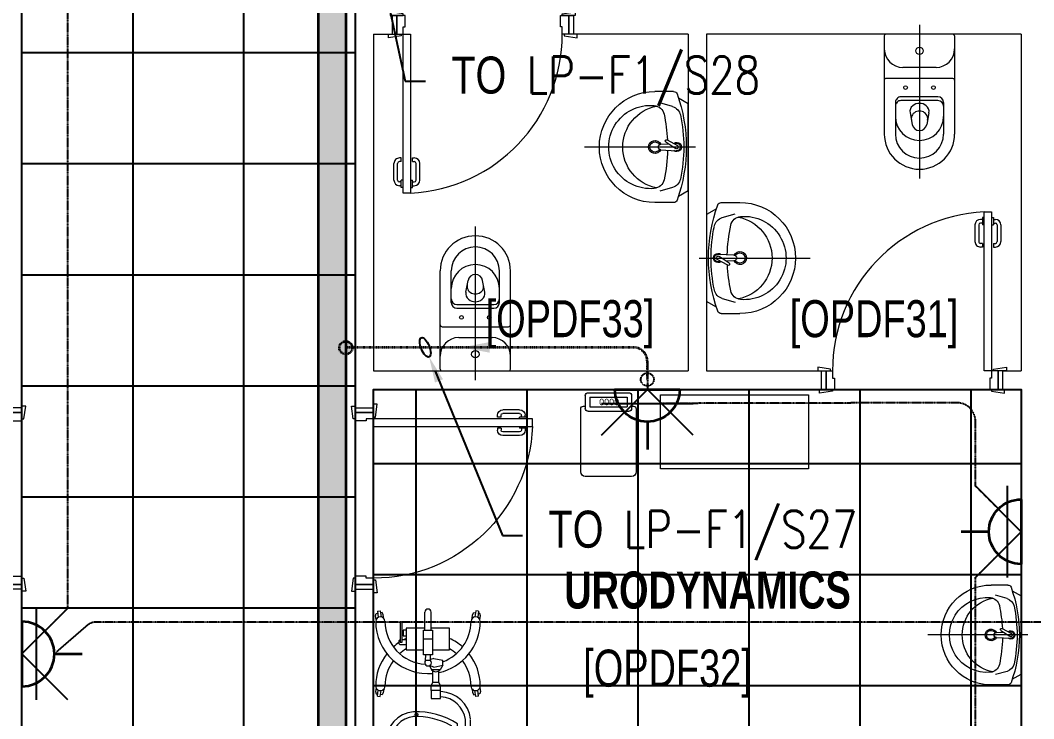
# Model space of a CAD drawing. Extents: x -12260 to 57327, y -29287 to 19916.
# Drawn here: x 33067 to 38543, y -10610 to -6835 of the extents above; entities that cross this region are included whole.
import ezdxf
from ezdxf import colors
from ezdxf.entities.mleader import LeaderData, LeaderLine
from ezdxf.enums import TextEntityAlignment as Align
from ezdxf.math import Vec2, Vec3

# ---------------------------------------------------------------- set-up
doc = ezdxf.new("R2010")
doc.units = 0
doc.header["$LTSCALE"] = 0.25
doc.linetypes.add('DASHDOT', pattern=[25.4, 12.7, -6.35, 0, -6.35])
doc.linetypes.add('HIDDEN', pattern=[9.525, 6.35, -3.175])
for name, color, linetype, lineweight in [('01-First Floor-FUR$0$72_EGR_BASE_TEXT', 252, 'Continuous', 5), ('01-First Floor-FUR$0$LOADING', 253, 'Continuous', 5), ('01-First Floor-FUR$0$SANIT', 250, 'Continuous', 5), ('01-First Floor-FUR$0$Walls', 251, 'Continuous', 5), ('01-First Floor-FUR$0$Wooden Joinery', 251, 'Continuous', 5), ('E-LITE-CIRC @ 100', 6, 'Continuous', 25), ('E-LITE-CLNG-CNDT', 6, 'DASHDOT', 35), ('E-LITE-EXIT-NUMB', 6, 'Continuous', 25), ('E-POWR-CLNG-CNDT', 6, 'DASHDOT', 35), ('E-POWR-FLOR-CNDT', 6, 'HIDDEN', 25), ('E-POWR-FLOR-CNDT @ 100', 6, 'HIDDEN', 25), ('E-POWR-WALL @ 100', 4, 'Continuous', 35), ('T-CABL-TRAY', 60, 'Continuous', 35)]:
    doc.layers.add(name, color=color, linetype=linetype, lineweight=lineweight)
doc.layers.add('01-First Floor-FUR$0$FALSE CEILING', color=251, linetype='Continuous')
doc.styles.add('01-First Floor-FUR$0$Standard', font='arial.ttf')
doc.styles.add('01-First Floor-FUR$0$X3G_ENTITY_9EC9', font='swisscl.ttf', dxfattribs={"height": 0.2})
doc.styles.add('01-First Floor-FUR$0$X3G_ENTITY_9F38', font='swisscl.ttf', dxfattribs={"height": 0.2})
doc.styles.add('DC_SIMPLEX', font='SIMPLEX.shx', dxfattribs={"width": 0.7})

# ---------------------------------------------------------------- blocks, each defined once
blk = doc.blocks.new('01-First Floor-FUR$0$A$C72370EFE')
at = {"layer": '01-First Floor-FUR$0$Wooden Joinery'}
for p, q in [((-0.01, -0.04), (-0.02, -0.04)), ((-0.01, -0.03), (-0.01, -0.07)), ((0, -0.03), (-0.01, -0.03)), ((0.04, -0.03), (0.05, -0.03)), ((0.05, -0.03), (0.05, -0.07)), ((0.05, -0.04), (0.06, -0.04)), ((-0.05, -0.07), (-0.05, -0.16)), ((-0.03, -0.07), (-0.03, -0.16)), ((-0.01, -0.06), (-0.02, -0.06)), ((0, -0.07), (-0.01, -0.07)), ((0.04, -0.07), (0.05, -0.07)), ((0.05, -0.06), (0.06, -0.06)), ((0.07, -0.07), (0.07, -0.16)), ((0.09, -0.07), (0.09, -0.16)), ((-0.01, -0.17), (-0.02, -0.17)), ((-0.01, -0.19), (-0.02, -0.19)), ((-0.01, -0.17), (-0.01, -0.19)), ((0.05, -0.17), (0.06, -0.17)), ((0.05, -0.17), (0.05, -0.19)), ((0.05, -0.19), (0.06, -0.19))]:
    blk.add_line(p, q, dxfattribs=at)
for centre, radius, start, end in [((-0.02, -0.07), 0.03, 90, 180), ((0.06, -0.07), 0.03, 0, 90), ((-0.02, -0.07), 0.01, 90, 180), ((0.06, -0.07), 0.01, 0, 90), ((-0.02, -0.16), 0.03, 180, 270), ((-0.02, -0.16), 0.01, 180, 270), ((0.06, -0.16), 0.01, 270, 0), ((0.06, -0.16), 0.03, 270, 0)]:
    blk.add_arc(centre, radius, start, end, dxfattribs=at)
blk = doc.blocks.new('01-First Floor-FUR$0$A$C5DAD61B4')
at = {"layer": '01-First Floor-FUR$0$Wooden Joinery'}
for points in [[(80, 959.1), (80, 969.1), (10, 979.1), (10, 959.1)], [(940, 959.1), (940, 969.1), (1010, 979.1), (1010, 959.1)], [(70, 859.1), (70, 849.1), (0, 839.1), (0, 859.1)], [(120, 859.1), (120, 0), (80, 0), (80, 859.1)], [(950, 859.1), (950, 849.1), (1020, 839.1), (1020, 859.1)]]:
    blk.add_lwpolyline(points, close=True, dxfattribs=at)
for points in [[(45, 859.1), (45, 959.1), (20, 959.1), (20, 859.1), (45, 859.1)], [(45, 859.1), (80, 859.1), (80, 899.1), (90, 899.1), (90, 959.1), (45, 959.1), (45, 859.1)], [(975, 859.1), (940, 859.1), (940, 899.1), (930, 899.1), (930, 959.1), (975, 959.1), (975, 859.1)], [(975, 859.1), (975, 959.1), (1000, 959.1), (1000, 859.1), (975, 859.1)]]:
    blk.add_lwpolyline(points, dxfattribs=at)
blk.add_arc((80, 859.1), 860, 272.666, 0, dxfattribs=at)
at = {"layer": '01-First Floor-FUR$0$Wooden Joinery', "xscale": 999.9999999998854, "yscale": 999.9999999998854, "zscale": 999.9999999998854, "rotation": 180}
blk.add_blockref('01-First Floor-FUR$0$A$C72370EFE', (120, 0), dxfattribs=at)
blk = doc.blocks.new('01-First Floor-FUR$0$WC manta')
at = {"layer": '01-First Floor-FUR$0$SANIT'}
for p, q in [((-0.13, 0.18), (-0.13, -0.18)), ((-0.12, 0.19), (0.41, 0.19)), ((0.109, 0.18), (0.109, -0.18)), ((0.239, 0.13), (0.41, 0.13)), ((0.05, 0.09), (0.05, -0.09)), ((0.209, 0.1), (0.209, -0.1)), ((0.229, 0.1), (0.229, -0.1)), ((-0.18, 0), (0.65, 0)), ((0.2955, 0.051), (0.3581, 0.0393)), ((0.2955, -0.051), (0.3581, -0.0393)), ((0.239, -0.13), (0.41, -0.13)), ((-0.12, -0.19), (0.41, -0.19))]:
    blk.add_line(p, q, dxfattribs=at)
for centre, radius in [((0.159, 0.0752), 0.01), ((-0.04, 0), 0.02), ((0.159, -0.0753), 0.01)]:
    blk.add_circle(centre, radius, dxfattribs=at)
for centre, radius, start, end in [((-0.12, 0.18), 0.01, 90, 180), ((-0.05, 0.09), 0.1, 0, 90), ((0.119, 0.18), 0.01, 90, 180), ((0.41, 0), 0.19, 270, 90), ((0.239, 0.1), 0.03, 90, 180), ((0.259, 0.1), 0.03, 90, 180), ((0.3147, 0), 0.13, 270, 90), ((0.41, 0), 0.13, 270, 90), ((0.3029, 0), 0.0588, 141.525, 218.475), ((0.2882, 0.0117), 0.04, 79.4289, 141.525), ((0.3454, 0), 0.0588, 166.4176, 193.5824), ((0.3271, 0.0044), 0.04, 79.4289, 166.4176), ((0.3507, 0), 0.04, 280.5711, 79.4289), ((0.2882, -0.0117), 0.04, 218.475, 280.5711), ((0.3271, -0.0044), 0.04, 193.5824, 280.5711), ((-0.05, -0.09), 0.1, 270, 0), ((0.239, -0.1), 0.03, 180, 270), ((0.259, -0.1), 0.03, 180, 270), ((-0.12, -0.18), 0.01, 180, 270), ((0.119, -0.18), 0.01, 180, 270)]:
    blk.add_arc(centre, radius, start, end, dxfattribs=at)
blk = doc.blocks.new('01-First Floor-FUR$0$lav-manta 60')
at = {"layer": '01-First Floor-FUR$0$SANIT'}
for p, q in [((-0.2658, -0.0529), (-0.2358, 0)), ((-0.2358, 0), (0.2358, 0)), ((0, 0.04), (0, -0.56)), ((0.2658, -0.0529), (0.2358, 0)), ((-0.3, -0.0789), (-0.3, -0.18)), ((-0.2185, -0.0841), (-0.2383, -0.1537)), ((-0.015, -0.1473), (-0.0199, -0.064)), ((0.0274, -0.121), (-0.0078, -0.0673)), ((0.0389, -0.1142), (0.0087, -0.0575)), ((0.015, -0.1473), (0.0174, -0.1057)), ((0.0191, -0.077), (0.0199, -0.064)), ((0.2185, -0.0841), (0.2383, -0.1537)), ((0.3, -0.0789), (0.3, -0.18))]:
    blk.add_line(p, q, dxfattribs=at)
for centre, radius, start, end in [((0, -0.8557), 0.8457, 70.1771, 109.8229), ((-0.1608, -0.1006), 0.06, 101.8086, 164.0794), ((0, -0.8696), 0.8457, 78.1914, 101.8086), ((0, -0.0617), 0.025, 320.7474, 220.368), ((0, -0.0617), 0.02, 353.2671, 186.682), ((0, -0.0617), 0.00966, 25.4127, 215.9577), ((0.1608, -0.1006), 0.06, 15.9206, 78.1914), ((-0.28, -0.0789), 0.02, 109.8229, 180), ((0.28, -0.0789), 0.02, 0, 70.1771), ((-0.1645, -0.189), 0.06, 102.0883, 174.8142), ((0, -0.9572), 0.8457, 91.1572, 102.0883), ((0, -0.18), 0.035, 115.3106, 64.6894), ((0, -0.18), 0.0275, 117.1496, 62.8504), ((0, -0.1473), 0.015, 180, 0), ((0, -0.9572), 0.8457, 88.5486, 88.844), ((0.0332, -0.1176), 0.00666, 210.6852, 30.6852), ((0, -0.9572), 0.8457, 77.9117, 87.4274), ((0.1645, -0.189), 0.06, 5.1858, 77.9117), ((0, -0.18), 0.3, 180, 0), ((0, -0.2039), 0.2252, 174.8142, 5.1858), ((0, -0.1282), 0.2252, 190.6097, 349.3903)]:
    blk.add_arc(centre, radius, start, end, dxfattribs=at)
blk = doc.blocks.new('01-First Floor-FUR$0$HF13461A-P')
at = {"layer": '01-First Floor-FUR$0$LOADING'}
for p, q in [((0.2579, 0.4503), (0.0379, 0.4503)), ((0.0229, 0.4353), (0.0229, 0.3653)), ((0.2493, 0.4266), (0.0466, 0.4266)), ((0.0466, 0.4266), (0.0466, 0.3739)), ((0.2493, 0.4266), (0.2493, 0.3739)), ((0.2729, 0.4353), (0.2729, 0.3653)), ((-0.0021, 0.3628), (-0.0021, 0.0228)), ((0.0229, 0.3778), (0.0129, 0.3778)), ((0.2579, 0.3503), (0.0379, 0.3503)), ((0.2493, 0.3739), (0.0466, 0.3739)), ((0.2829, 0.3778), (0.2729, 0.3778)), ((0.2979, 0.0228), (0.2979, 0.3628)), ((0.0229, -0.0022), (0.2729, -0.0022))]:
    blk.add_line(p, q, dxfattribs=at)
for centre, radius, start, end in [((0.0379, 0.4353), 0.015, 90, 180), ((0.2579, 0.4353), 0.015, 0, 90), ((0.0129, 0.3628), 0.015, 90, 180), ((0.0379, 0.3653), 0.015, 180, 270), ((0.2579, 0.3653), 0.015, 270, 0), ((0.2829, 0.3628), 0.015, 0, 90), ((0.0229, 0.0228), 0.025, 180, 270), ((0.2729, 0.0228), 0.025, 270, 0)]:
    blk.add_arc(centre, radius, start, end, dxfattribs=at)
at = {"layer": '01-First Floor-FUR$0$LOADING', "style": '01-First Floor-FUR$0$Standard'}
blk.add_text('0000', height=0.03477, dxfattribs=at).set_placement((0.0901, 0.3829))
blk = doc.blocks.new('01-First Floor-FUR$0$GF21027-P')
at = {"layer": '01-First Floor-FUR$0$LOADING'}
for p, q in [((0.4, 0.4), (-0.4, 0.4)), ((-0.4, 0.4), (-0.4, 0)), ((0.4, 0), (0.4, 0.4)), ((-0.4, 0.025), (0.4, 0.025)), ((-0.4, 0), (0.4, 0))]:
    blk.add_line(p, q, dxfattribs=at)
blk = doc.blocks.new('01-First Floor-FUR$0$mobile light')
at = {"layer": '01-First Floor-FUR$0$LOADING'}
for p, q in [((1882.58, -498.29), (1882.35, -499.8)), ((1882.58, -498.29), (1885.78, -498.78)), ((1883.78, -497.56), (1883.65, -498.45)), ((1885.1, -497.29), (1883.78, -497.56)), ((1887.04, -497.59), (1885.1, -497.29)), ((1923.94, -497.59), (1925.88, -497.29)), ((1928.41, -498.29), (1925.2, -498.78)), ((1925.88, -497.29), (1927.2, -497.56)), ((1927.2, -497.56), (1927.33, -498.45)), ((1928.41, -498.29), (1928.63, -499.8)), ((1882.35, -499.8), (1885.55, -500.28)), ((1883.28, -500.85), (1883.42, -499.96)), ((1884.47, -501.5), (1883.28, -500.85)), ((1886.4, -501.79), (1884.47, -501.5)), ((1924.58, -501.79), (1926.52, -501.5)), ((1928.63, -499.8), (1925.43, -500.28)), ((1926.52, -501.5), (1927.7, -500.85)), ((1927.7, -500.85), (1927.56, -499.96)), ((1947.59, -502.62), (1941.09, -502.62)), ((1948.76, -501.94), (1947.59, -502.62)), ((1947.59, -502.62), (1947.59, -505.45)), ((1948.15, -506.5), (1952.41, -502.55)), ((1953.47, -501.94), (1948.76, -501.94)), ((1958.23, -506.5), (1953.47, -501.94)), ((1947.59, -505.45), (1941.09, -505.45)), ((1946.6, -512.08), (1948.15, -506.5)), ((1947.59, -505.45), (1948.15, -506.5)), ((1958.23, -506.5), (1948.15, -506.5)), ((1959.78, -512.08), (1958.23, -506.5)), ((1963.08, -509.67), (1943.3, -509.67)), ((1959.78, -512.08), (1946.6, -512.08)), ((1908.01, -522.53), (1909, -517.55)), ((1911.69, -517.55), (1909, -517.55)), ((1912.69, -522.53), (1911.69, -517.55)), ((1911.69, -517.55), (1914.17, -518.99)), ((1914.17, -518.99), (1914.17, -523.77)), ((1921.08, -519.69), (1914.74, -519.69)), ((1922.73, -518.8), (1921.08, -519.69)), ((1921.08, -519.69), (1921.08, -523.01)), ((1921.08, -519.69), (1921.08, -523.01)), ((1925.38, -518.8), (1922.73, -518.8)), ((1892.68, -523.97), (1883.05, -523.97)), ((1892.68, -528.06), (1892.68, -523.24)), ((1892.68, -523.24), (1906.16, -523.24)), ((1897.5, -528.06), (1897.5, -523.24)), ((1906.16, -523.24), (1906.16, -528.06)), ((1909.15, -524.25), (1906.16, -524.32)), ((1908.01, -522.53), (1908.62, -524.28)), ((1909.15, -524.25), (1909.15, -526.94)), ((1912.69, -522.53), (1911.9, -524.78)), ((1911.9, -524.78), (1914.17, -523.77)), ((1921.08, -523.01), (1914.77, -523.01)), ((1922.73, -523.93), (1921.08, -523.04)), ((1925.38, -523.93), (1922.73, -523.93)), ((1892.68, -527.34), (1883.05, -527.34)), ((1906.16, -528.06), (1892.68, -528.06)), ((1909.15, -526.94), (1906.16, -526.87)), ((1882.35, -551.47), (1885.55, -550.99)), ((1882.58, -552.98), (1882.35, -551.47)), ((1882.58, -552.98), (1885.78, -552.5)), ((1884.47, -549.77), (1883.28, -550.42)), ((1883.28, -550.42), (1883.42, -551.31)), ((1883.78, -553.71), (1883.65, -552.82)), ((1886.4, -549.48), (1884.47, -549.77)), ((1924.58, -549.48), (1926.52, -549.77)), ((1928.41, -552.98), (1925.2, -552.5)), ((1928.63, -551.47), (1925.43, -550.99)), ((1926.52, -549.77), (1927.7, -550.42)), ((1927.2, -553.71), (1927.33, -552.82)), ((1927.7, -550.42), (1927.56, -551.31)), ((1928.41, -552.98), (1928.63, -551.47)), ((1885.1, -553.98), (1883.78, -553.71)), ((1887.04, -553.69), (1885.1, -553.98)), ((1923.94, -553.69), (1925.88, -553.98)), ((1925.88, -553.98), (1927.2, -553.71))]:
    blk.add_line(p, q, dxfattribs=at)
for points in [[(1903.33, -523.24), (1903.33, -514.02), (1891.61, -514.02), (1891.61, -523.97)], [(1954.27, -524.55), (1954.27, -528.82), (1952.05, -528.82), (1952.05, -524.5)], [(1891.61, -527.34), (1891.61, -537.34), (1903.33, -537.34), (1903.33, -528.06)], [(1892.74, -537.34), (1892.74, -539.04), (1895.76, -539.04), (1895.76, -537.34)], [(1898.05, -537.34), (1898.05, -539.5)], [(1898.05, -540.63), (1898.05, -540.87), (1898.53, -541.35), (1900.02, -541.35), (1900.5, -540.87), (1900.5, -537.34)]]:
    blk.add_lwpolyline(points, dxfattribs=at)
for points in [[(1929.78, -518.8), (1925.38, -518.8), (1925.38, -523.93), (1929.78, -523.93)], [(1899.3, -539.5), (1888.5, -539.5), (1888.5, -540.63), (1899.3, -540.63)]]:
    blk.add_lwpolyline(points, close=True, dxfattribs=at)
for centre, radius in [((1945.96, -511.25), 0.793), ((1960.42, -511.25), 0.793), ((1953.01, -531.79), 8.32), ((1953.01, -531.79), 7.35), ((1938.31, -531.85), 0.793), ((1968.07, -531.85), 0.793), ((1953.19, -546.77), 0.793)]:
    blk.add_circle(centre, radius, dxfattribs=at)
for centre, radius, start, end in [((1888.02, -499.89), 2.5, 90, 270), ((1888.02, -525.64), 28.25, 12.1463, 90), ((1922.96, -525.64), 28.25, 90, 128.2073), ((1922.96, -499.89), 2.5, 270, 90), ((1888.02, -525.64), 23.25, 20.3387, 90), ((1922.96, -525.64), 23.25, 90, 126.3743), ((1942.82, -519.31), 16.86, 97.1293, 177.6115), ((1922.96, -525.64), 28.25, 138.4974, 155.7305), ((1942.82, -519.31), 13.97, 97.1293, 177.6115), ((1922.96, -525.64), 23.25, 138.7224, 150.0382), ((1980.13, -532.49), 43.32, 148.2167, 181.2501), ((1980.13, -532.49), 40.72, 152.4092, 181.2501), ((1946.6, -514.96), 2.89, 90, 152.4092), ((1959.78, -514.96), 2.89, 27.5908, 90), ((1926.25, -532.49), 40.72, 358.7499, 27.5908), ((1926.25, -532.49), 43.32, 358.7499, 31.7833), ((1911.94, -521.38), 3.27, 313.0112, 46.9888), ((1883.05, -525.65), 1.68, 90, 270), ((1888.02, -525.64), 28.25, 270, 5.3386), ((1910.32, -525.6), 1.78, 229.0673, 130.9327), ((1888.02, -525.64), 23.25, 270, 356.3184), ((1953.19, -531.93), 16.44, 185.2361, 354.7639), ((1953.19, -531.93), 13.84, 185.2361, 354.7639), ((1922.96, -525.64), 28.25, 204.483, 208.105), ((1922.96, -525.64), 28.25, 213.7985, 221.5026), ((1922.96, -525.64), 23.25, 210.2349, 221.2776), ((1922.96, -525.64), 23.25, 233.6257, 270), ((1888.02, -551.39), 2.5, 90, 270), ((1922.96, -525.64), 28.25, 231.7927, 270), ((1922.96, -551.39), 2.5, 270, 90)]:
    blk.add_arc(centre, radius, start, end, dxfattribs=at)
blk = doc.blocks.new('01-First Floor-FUR')
at = {"layer": '01-First Floor-FUR$0$FALSE CEILING', "linetype": 'Continuous'}
for p, q in [((33676, -12830), (33676, -2710)), ((34274.3, -12760.7, 0), (34276, -2710)), ((33076, -7010), (34876, -7010)), ((33076, -7610), (34876, -7610)), ((33076, -8210), (34876, -8210)), ((33076, -8810), (34876, -8810)), ((35206, -12830), (35206, -8830)), ((35806, -12830), (35806, -8830)), ((36406, -12830), (36406, -8830)), ((37006, -12830), (37006, -8830)), ((37606, -12830), (37606, -8830)), ((38206, -12830), (38206, -8830)), ((34976, -9230), (38476, -9230)), ((33076, -9410), (34876, -9410)), ((34976, -9830), (38476, -9830)), ((33076, -10010), (34876, -10010)), ((34976, -10430), (38476, -10430))]:
    blk.add_line(p, q, dxfattribs=at)
at = {"layer": '01-First Floor-FUR$0$FALSE CEILING'}
for points in [[(34199.4, -12830), (33076, -12830), (33076, -2710), (34876, -2710), (34876, -12830), (34797.1, -12830)], [(34976, -12830), (34976, -10710), (34976, -10710), (34976, -8830), (38476, -8830), (38476, -12830), (34976, -12830)]]:
    blk.add_lwpolyline(points, dxfattribs=at)
at = {"layer": '01-First Floor-FUR$0$Walls'}
for p, q in [((33076, -5501.8), (33076, -8830)), ((34876, -5856.9), (34876, -8970)), ((34976, -6910), (34976, -8730)), ((34976, -6910), (35076, -6910)), ((36676, -6910), (36056, -6910)), ((36676, -6910), (36676, -8730)), ((38476, -6910), (36776, -6910)), ((36776, -6910), (36776, -8730)), ((38476, -6910), (38476, -8730)), ((34976, -8730), (36676, -8730)), ((36776, -8730), (37396, -8730)), ((38376, -8730), (38476, -8730)), ((33076, -8930), (33076, -8830)), ((34976, -8930), (34976, -8830)), ((34976, -8830), (37396, -8830)), ((38376, -8830), (38476, -8830)), ((38476, -8830), (38476, -12830)), ((34876, -8930), (34976, -8930)), ((33076, -10610), (33076, -9910)), ((34876, -10610), (34876, -9910)), ((34876, -9910), (34976, -9910)), ((34976, -9910), (34976, -10610))]:
    blk.add_line(p, q, dxfattribs=at)
at = {"layer": '01-First Floor-FUR$0$LOADING', "lineweight": 0, "xscale": -1000, "yscale": 1000, "zscale": 1000}
blk.add_blockref('01-First Floor-FUR$0$HF13461A-P', (36393.1, -9298.5, -0.2), dxfattribs=at)
at = {"layer": '01-First Floor-FUR$0$LOADING', "color": 1, "xscale": -1000, "yscale": 1000, "zscale": 1000, "rotation": 359.9999999790884}
blk.add_blockref('01-First Floor-FUR$0$GF21027-P', (36927.1, -9258.8, -0.1), dxfattribs=at)
at = {"layer": '01-First Floor-FUR$0$LOADING', "xscale": 10, "yscale": 10, "zscale": 10, "rotation": 269.9999999999999}
blk.add_blockref('01-First Floor-FUR$0$mobile light', (40526.4, 8796.3, -0.2), dxfattribs=at)
at = {"layer": '01-First Floor-FUR$0$SANIT'}
for name, p, xscale, yscale, zscale, rotation in [('01-First Floor-FUR$0$WC manta', (37926, -7040), 999.9999999999995, 999.9999999999995, 999.9999999999995, 270), ('01-First Floor-FUR$0$lav-manta 60', (36676, -7520), -1000.000000000223, 1000.000000000223, 1000.000000000223, 270), ('01-First Floor-FUR$0$lav-manta 60', (36776, -8120), -1000.000000000223, 1000.000000000223, 1000.000000000223, 90), ('01-First Floor-FUR$0$WC manta', (35526, -8600), 999.9999999999995, 999.9999999999995, 999.9999999999995, 90.00000000000001), ('01-First Floor-FUR$0$lav-manta 60', (38474.9, -10157.3), -900.000000000201, 900.000000000201, 900.000000000201, 270)]:
    blk.add_blockref(name, p, dxfattribs=dict(at, xscale=xscale, yscale=yscale, zscale=zscale, rotation=rotation))
at = {"layer": '01-First Floor-FUR$0$Wooden Joinery'}
blk.add_blockref('01-First Floor-FUR$0$A$C5DAD61B4', (35056, -7769.1), dxfattribs=at)
for p, rotation in [((38396, -7870.9), 180), ((32116.9, -8910), 270)]:
    blk.add_blockref('01-First Floor-FUR$0$A$C5DAD61B4', p, dxfattribs=dict(at, rotation=rotation))
at = {"layer": '01-First Floor-FUR$0$Wooden Joinery', "xscale": -1, "rotation": 90}
blk.add_blockref('01-First Floor-FUR$0$A$C5DAD61B4', (35835.1, -8910), dxfattribs=at)
at = {"layer": '01-First Floor-FUR$0$72_EGR_BASE_TEXT', "char_height": 200, "attachment_point": 2}
for s, insert, style in [('[OPDF33]', (36037.2, -8347.8, 0), '01-First Floor-FUR$0$X3G_ENTITY_9F38'), ('[OPDF31]', (37680.4, -8347.8, 0), '01-First Floor-FUR$0$X3G_ENTITY_9F38'), ('{\\fSwis721 LtCn BT|b1|i0|c0|p34;URODYNAMICS}', (36780.6, -9814.3, 0), '01-First Floor-FUR$0$X3G_ENTITY_9EC9'), ('[OPDF32]', (36564.5, -10236.6, 0), '01-First Floor-FUR$0$X3G_ENTITY_9F38')]:
    blk.add_mtext(s, dxfattribs=dict(at, insert=insert, style=style))
blk = doc.blocks.new('*U26')
blk.add_line((0, -1.75), (0, -3.25))
blk.add_lwpolyline([(-1.75, 0, 1), (1.75, 0)], format="xyb", close=True)
at = {"layer": 'Defpoints'}
for p, q in [((-2.475, -2.475), (0, 0)), ((2.475, -2.475), (0, 0)), ((2.475, -0.758), (-2.475, -0.758))]:
    blk.add_line(p, q, dxfattribs=at)
at = {"layer": 'E-LITE-EXIT-NUMB', "style": 'DC_SIMPLEX', "width": 0.7, "flags": 8}
blk.add_attdef('TYPE', text='', height=2, rotation=360, dxfattribs=at).set_placement((-2.682, 5.238), align=Align.RIGHT)
blk.add_attdef('CIRCUIT', (2.682, 5.238), '', height=2, rotation=360, dxfattribs=at)
blk = doc.blocks.new('*U24')
blk.add_line((1.75, 0), (3.25, 0))
blk.add_lwpolyline([(0, -1.75, 1), (0, 1.75)], format="xyb", close=True)
at = {"layer": 'Defpoints'}
for p, q in [((2.475, 2.475), (0, 0)), ((0.758, 2.475), (0.758, -2.475)), ((2.475, -2.475), (0, 0))]:
    blk.add_line(p, q, dxfattribs=at)
at = {"layer": 'E-LITE-EXIT-NUMB', "style": 'DC_SIMPLEX', "width": 0.7, "flags": 8}
blk.add_attdef('TYPE', text='', height=2, rotation=360, dxfattribs=at).set_placement((-2.682, 5.238), align=Align.RIGHT)
blk.add_attdef('CIRCUIT', (2.682, 5.238), '', height=2, rotation=360, dxfattribs=at)
blk = doc.blocks.new('*U14')
blk.add_line((0, -1.75), (0, -3.25))
blk.add_lwpolyline([(-1.75, 0, 1), (1.75, 0)], format="xyb", close=True)
at = {"layer": 'Defpoints'}
for p, q in [((-2.475, -2.475), (0, 0)), ((2.475, -2.475), (0, 0)), ((2.475, -0.758), (-2.475, -0.758))]:
    blk.add_line(p, q, dxfattribs=at)
at = {"layer": 'E-LITE-EXIT-NUMB', "style": 'DC_SIMPLEX', "width": 0.7, "flags": 8}
blk.add_attdef('TYPE', text='', height=2, rotation=360, dxfattribs=at).set_placement((-2.682, 5.238), align=Align.RIGHT)
blk.add_attdef('CIRCUIT', (2.682, 5.238), '', height=2, rotation=360, dxfattribs=at)
blk = doc.blocks.new('*U18')
blk.add_hatch(color=256).paths.add_polyline_path([(0, -0.287), (1.5, 0), (0, 0.287)])
blk = doc.blocks.new('ARR0W')
at = {"color": 45}
blk.add_ellipse((0, 0), major_axis=(0.4, 0), ratio=0.4, dxfattribs=at)
at = {"color": 45, "ltscale": 0.5}
blk.add_solid([(-1.4, 0.167), (-0.4, 0), (-1.4, -0.167)], dxfattribs=at)
blk = doc.blocks.new('*U55')
at = {"lineweight": 0}
h = blk.add_hatch(dxfattribs=at)
h.set_pattern_fill('HEX', color=253, scale=8, angle=180, style=0)
h.set_pattern_definition([(180, (-18314.8, -2e-10), (6e-13, -43.99409), [25.4, -50.8]), (300, (-18314.8, -2e-10), (38.1, 21.99705), [25.4, -50.8]), (240, (-18340.2, -2e-10), (38.1, -21.99705), [25.4, -50.8])])
h.paths.add_polyline_path([(-10831.4, 150), (-10831.4, 0), (0, 0), (0, 150)])
at = {"color": 0}
for p, q in [((0, 150), (-10831.4, 150)), ((0, 0), (-10831.4, 0))]:
    blk.add_line(p, q, dxfattribs=at)
blk = doc.blocks.new('A$Cd86d5af4')
at = {"layer": 'T-CABL-TRAY', "linetype": 'Continuous', "xscale": -1, "rotation": 270}
blk.add_blockref('*U55', (-12965, -2036), dxfattribs=at)

msp = doc.modelspace()

# ---------------------------------------------------------------- hatches: boundary and pattern name
at = {"layer": 'E-POWR-CLNG-CNDT'}
h = msp.add_hatch(color=256, dxfattribs=at)
h.dxf.hatch_style = 1
h.paths.add_polyline_path([(34826, -8570, 1), (34826, -8640, 1)])

# ---------------------------------------------------------------- linework, layer by layer
msp.add_lwpolyline([(36455.4, -8776.5), (36455.4, -8677.9, 0.414214), (36380.4, -8602.9), (34826, -8602.9)], format="xyb", dxfattribs=at)
msp.add_circle((34826, -8605), 35, dxfattribs=at)
at = {"layer": 'E-POWR-FLOR-CNDT'}
for points in [[(33199.8, -10136.3), (33323.5, -10012.5), (33323.5, -3863.4), (33199.8, -3739.7)], [(36455.4, -8680), (36455.4, -8830)]]:
    msp.add_lwpolyline(points, dxfattribs=at)
for points in [[(38352.3, -9475.6), (38228.5, -9351.8), (38228.5, -9002.3, 0.414857), (38128.3, -8902.3), (36531.2, -8905.8)], [(36062.2, -12706.3), (36186, -12582.5), (38128.5, -12582.5, 0.414214), (38228.5, -12482.5), (38228.5, -9846.8), (38352.3, -9723)], [(42951.8, -10812.3), (42951.8, -10162.7, 0.414214), (42876.8, -10087.7), (33477.5, -10087.7, 0.18067), (33428.3, -10106.1), (33251, -10260)]]:
    msp.add_lwpolyline(points, format="xyb", dxfattribs=at)
msp.add_circle((36455.4, -8776.5), 35, dxfattribs=at)

# ---------------------------------------------------------------- block references
at = {"layer": 'E-LITE-CLNG-CNDT'}
msp.add_blockref('01-First Floor-FUR', (0, 0), dxfattribs=at)
at = {"layer": 'E-POWR-FLOR-CNDT'}
msp.add_blockref('A$Cd86d5af4', (47641, 726), dxfattribs=at)
at = {"layer": 'E-POWR-FLOR-CNDT @ 100', "xscale": -100, "yscale": 100, "zscale": 100}
msp.add_blockref('*U18', (35603.2, -8602.9), dxfattribs=at)
at = {"layer": 'E-POWR-WALL @ 100', "xscale": -100, "yscale": 100, "zscale": 100}
for name, p in [('*U26', (36455.4, -8830)), ('*U24', (38476, -9599.3))]:
    msp.add_blockref(name, p, dxfattribs=at)
at = {"layer": 'E-POWR-WALL @ 100', "xscale": 100, "yscale": 100, "zscale": 100, "rotation": 90.00000000000001}
msp.add_blockref('*U14', (33076, -10260), dxfattribs=at)

# ---------------------------------------------------------------- leaders
at = {"layer": 'E-LITE-CIRC @ 100'}
ml = msp.add_multileader_mtext('Standard', dxfattribs=at)
ml.set_content('{\\Fdc_el_romans|c0;\\W0.8;TO\\Fromans|c0; \\Fsimplex|c0;LP-F1/S28}', color=256, style='DC_SIMPLEX')
ml.set_leader_properties()
ml.set_arrow_properties(name='ARR0W')
ml.build(insert=Vec2(0, 0))
ml.multileader.update_dxf_attribs({"dogleg_length": 200, "arrow_head_size": 140, "scale": 100})
ctx = ml.context
ctx.base_point, ctx.scale, ctx.char_height, ctx.arrow_head_size, ctx.landing_gap_size, ctx.plane_origin, ctx.plane_x_axis, ctx.plane_y_axis = Vec3(35256.2, -7164.5, 0), 100, 200, 140, 140, Vec3(57177.4, -292.7, 0), Vec3(1, -0.000001, 0), Vec3(0.000001, 1, 0)
notes = []
notes.append((ctx, [(0, (1, 1, 0), (35147.4, -7164.5, 0), (1, -0.000001, 0), 108.8, [(0, [(34922.5, -6135, 0)], 0, [])])]))
ctx.mtext.insert, ctx.mtext.text_direction, ctx.mtext.rotation, ctx.mtext.flow_direction = Vec3(35396.2, -7031.2, 0), Vec3(1, -0.000001, 0), 6.283185, 5
ml = msp.add_multileader_mtext('Standard', dxfattribs=at)
ml.set_content('{\\Fdc_el_romans|c0;\\W0.8;TO\\Fromans|c0; \\Fsimplex|c0;LP-F1/S27}', color=256, style='DC_SIMPLEX')
ml.set_leader_properties()
ml.set_arrow_properties(name='ARR0W')
ml.build(insert=Vec2(0, 0))
ml.multileader.update_dxf_attribs({"dogleg_length": 200, "arrow_head_size": 140, "scale": 100})
ctx = ml.context
ctx.base_point, ctx.scale, ctx.char_height, ctx.arrow_head_size, ctx.landing_gap_size, ctx.plane_origin, ctx.plane_x_axis, ctx.plane_y_axis = Vec3(35781.3, -9618.8, 0), 100, 200, 140, 140, Vec3(58581, -2626.2, 0), Vec3(1, -0.000001, 0), Vec3(0.000001, 1, 0)
notes.append((ctx, [(0, (1, 1, 0), (35672.5, -9618.8, 0), (1, -0.000001, 0), 108.8, [(0, [(35255, -8602.9, 0)], 0, [])])]))
ctx.mtext.insert, ctx.mtext.text_direction, ctx.mtext.rotation, ctx.mtext.flow_direction = Vec3(35921.3, -9485.5, 0), Vec3(1, -0.000001, 0), 6.283185, 5
for ctx, leaders in notes:
    for number, flags, end, landing, length, lines in leaders:
        leader = LeaderData()
        leader.index, (leader.has_last_leader_line, leader.has_dogleg_vector, leader.attachment_direction) = number, flags
        leader.last_leader_point, leader.dogleg_vector, leader.dogleg_length = Vec3(end), Vec3(landing), length
        for number, points, colour, breaks in lines:
            line = LeaderLine()
            line.index, line.vertices, line.color, line.breaks = number, Vec3.list(points), colors.encode_raw_color(colour), breaks
            leader.lines.append(line)
        ctx.leaders.append(leader)

doc.saveas('drawing.dxf')
